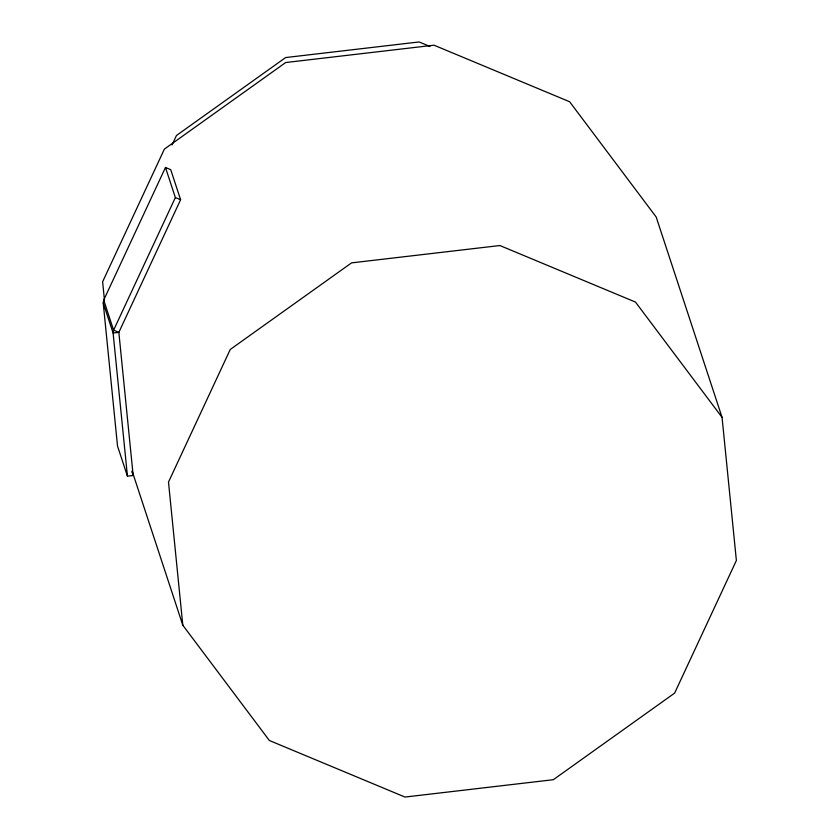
<?xml version="1.0" encoding="UTF-8"?>
<svg xmlns="http://www.w3.org/2000/svg" width="839" height="839" viewBox="0 0 839 839"><rect width="100%" height="100%" fill="white"/><g stroke="black" fill="none" stroke-linecap="round" stroke-linejoin="round"><path stroke-width="1.26" d="M103.218 302.952L103.711 300.1L165.472 167.464L170.716 169.656L180.605 199.745L118.844 332.37L133.16 475.503L127.434 476.174L117.533 446.086L103.218 302.952L113.108 333.041L127.434 476.174M172.068 144.937L176.473 135.488L285.638 57.555L419.133 41.95L430.008 46.481M165.472 167.464L175.361 197.564L113.601 330.188L113.108 333.041L118.844 332.37L113.601 330.188L103.711 300.1M175.361 197.564L180.605 199.745M722.054 417.361L635.49 302.082L499.876 245.533L351.551 262.88L230.253 349.464L168.492 482.089L182.808 625.223L269.371 740.501L404.985 797.05L553.321 779.704L674.619 693.119L736.38 560.494L722.054 417.361L656.192 217.028L569.629 101.739L434.015 45.191L285.68 62.537L164.381 149.122L102.62 281.747L104.445 299.963M132.08 470.92L182.808 625.223M131.975 471.896L132.761 474.297"/></g></svg>
